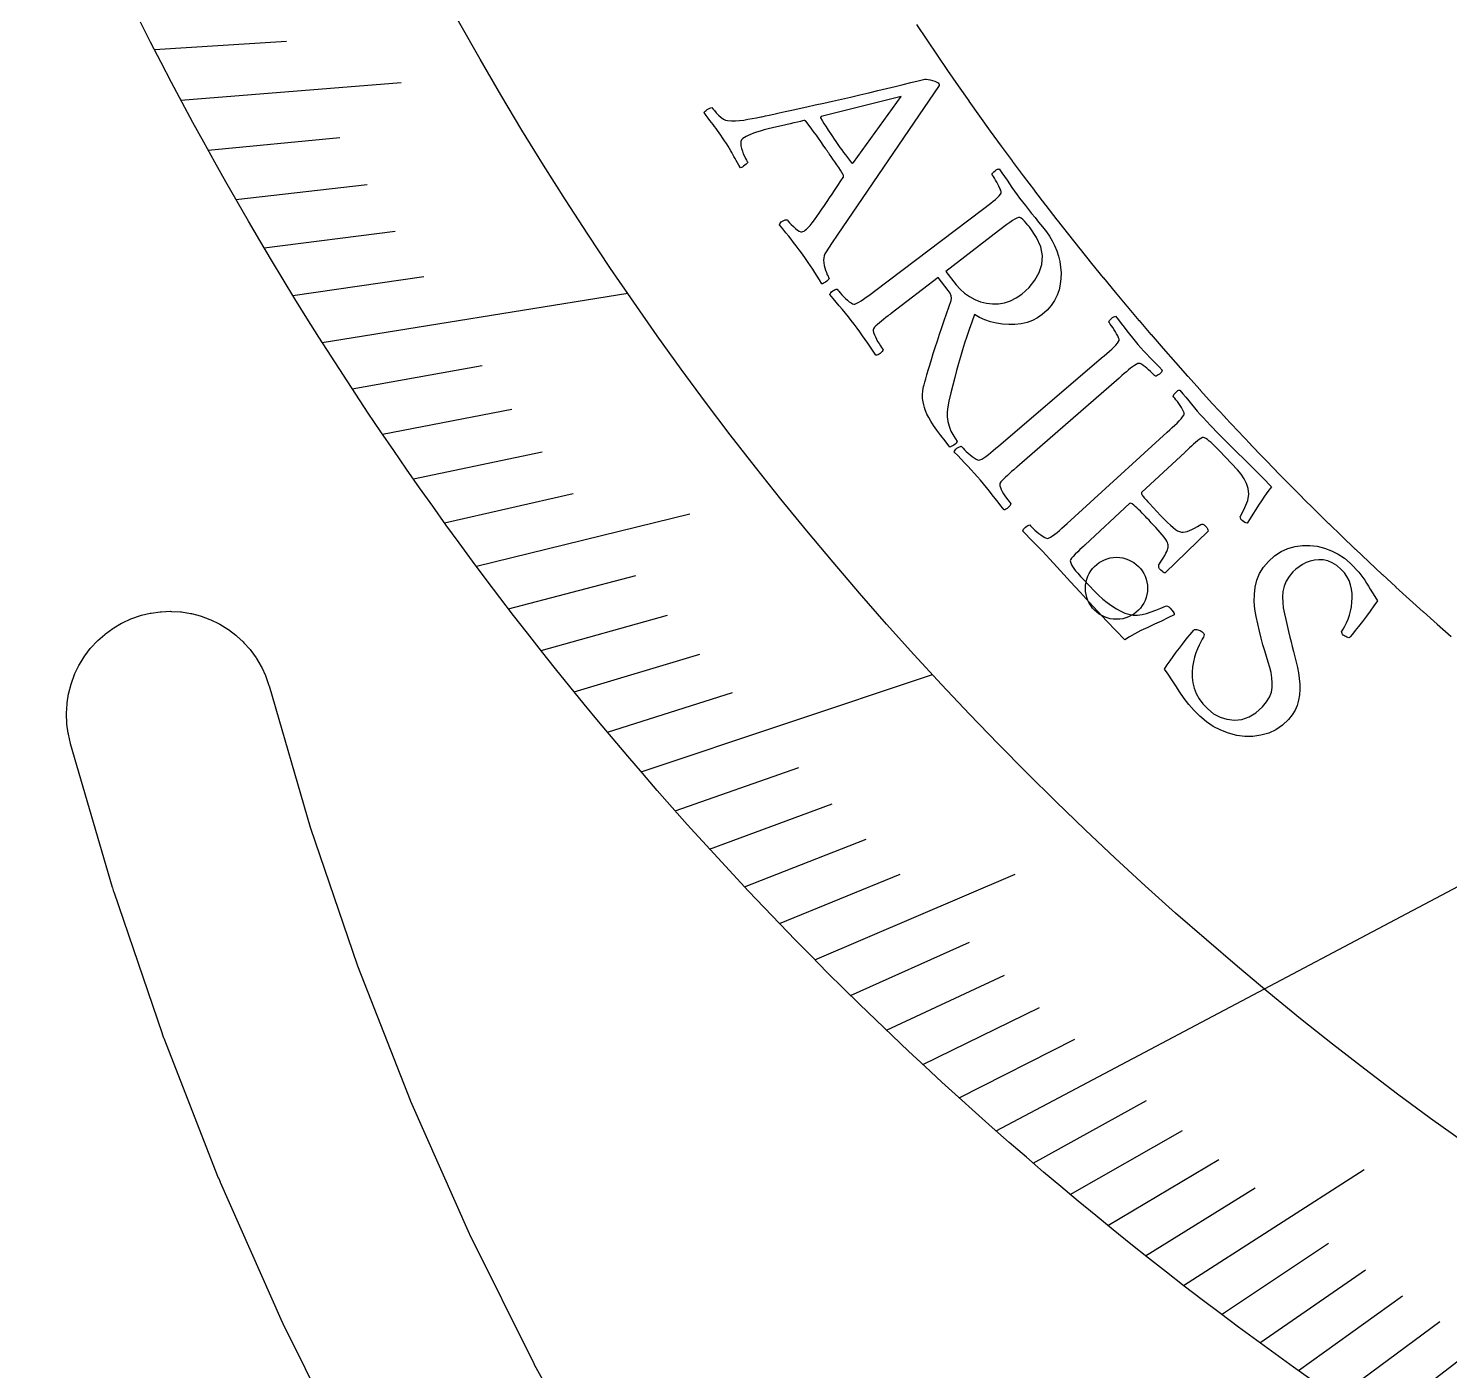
# Model space of a CAD drawing. Header units: millimetres. Extents: x -61 to 61, y -61 to 61.
# Drawn here: x -40.07 to -23.37, y -18 to -2.22 of the extents above; entities that cross this region are included whole.
import ezdxf

# ---------------------------------------------------------------- set-up
doc = ezdxf.new("R2010")
doc.units = ezdxf.units.MM
for name, color, linetype in [('CUT_INNER', 6, 'Continuous'), ('ENGRAVE', 7, 'Continuous'), ('ENGRAVE_FINE', 8, 'Continuous'), ('TEXT', 5, 'Continuous')]:
    doc.layers.add(name, color=color, linetype=linetype)

msp = doc.modelspace()

# ---------------------------------------------------------------- linework, layer by layer
at = {"layer": 'CUT_INNER'}
for points in [[(-24.9839, -18.116), (-25.2011, -17.962), (-25.4173, -17.8067), (-25.6326, -17.6501), (-25.847, -17.4922), (-26.0603, -17.3329), (-26.2727, -17.1724), (-26.4841, -17.0105), (-26.6945, -16.8474), (-26.9039, -16.6829), (-27.1122, -16.5172), (-27.3196, -16.3502), (-27.5259, -16.1819), (-27.7312, -16.0124), (-27.9355, -15.8416), (-28.1387, -15.6696), (-28.3408, -15.4963), (-28.5419, -15.3218), (-28.7418, -15.1461), (-28.9408, -14.9691), (-29.1386, -14.7909), (-29.3353, -14.6115), (-29.5309, -14.4309), (-29.7254, -14.2491), (-29.9188, -14.0661), (-30.1111, -13.882), (-30.3022, -13.6966), (-30.4922, -13.5101), (-30.681, -13.3224), (-30.8687, -13.1336), (-31.0552, -12.9436), (-31.2406, -12.7525), (-31.4248, -12.5602), (-31.6078, -12.3668), (-31.7896, -12.1723), (-31.9702, -11.9767), (-32.1496, -11.78), (-32.3278, -11.5822), (-32.5047, -11.3833), (-32.6805, -11.1833), (-32.855, -10.9822), (-33.0283, -10.7801), (-33.2003, -10.5769), (-33.3711, -10.3727), (-33.5407, -10.1674), (-33.7089, -9.9611), (-33.8759, -9.7537), (-34.0417, -9.5454), (-34.2061, -9.336), (-34.3693, -9.1256), (-34.5311, -8.9142), (-34.6917, -8.7018), (-34.851, -8.4885), (-35.0089, -8.2742), (-35.1655, -8.0589), (-35.3208, -7.8426), (-35.4748, -7.6254), (-35.6274, -7.4073), (-35.7787, -7.1882), (-35.9287, -6.9682), (-36.0773, -6.7473), (-36.2245, -6.5255), (-36.3704, -6.3028), (-36.5149, -6.0791), (-36.658, -5.8547), (-36.7998, -5.6293), (-36.9402, -5.4031), (-37.0791, -5.176), (-37.2167, -4.948), (-37.3529, -4.7193), (-37.4877, -4.4896), (-37.621, -4.2592), (-37.753, -4.028), (-37.8835, -3.7959), (-38.0126, -3.5631), (-38.1402, -3.3294), (-38.2665, -3.095), (-38.3913, -2.8598), (-38.5146, -2.6239), (-38.6365, -2.3872), (-38.7569, -2.1498)], [(-29.6312, -2.1782), (-29.5116, -2.3584), (-29.5108, -2.3597), (-29.3901, -2.5391), (-29.3892, -2.5404), (-29.2674, -2.7191), (-29.2665, -2.7203), (-29.1437, -2.8983), (-29.1428, -2.8995), (-29.0188, -3.0767), (-29.0179, -3.078), (-28.8929, -3.2544), (-28.892, -3.2556), (-28.7658, -3.4313), (-28.7649, -3.4325), (-28.6377, -3.6074), (-28.6368, -3.6086), (-28.5085, -3.7827), (-28.5076, -3.784), (-28.3783, -3.9572), (-28.3774, -3.9585), (-28.2469, -4.131), (-28.246, -4.1322), (-28.1145, -4.3039), (-28.1136, -4.3051), (-27.9811, -4.476), (-27.9801, -4.4772), (-27.8466, -4.6473), (-27.8456, -4.6485), (-27.711, -4.8177), (-27.7101, -4.8189), (-27.5744, -4.9873), (-27.5735, -4.9885), (-27.4368, -5.1561), (-27.4358, -5.1573), (-27.2981, -5.324), (-27.2971, -5.3252), (-27.1584, -5.4911), (-27.1574, -5.4923), (-27.0177, -5.6573), (-27.0167, -5.6585), (-26.876, -5.8227), (-26.875, -5.8238), (-26.7332, -5.9871), (-26.7322, -5.9883), (-26.5895, -6.1507), (-26.5884, -6.1519), (-26.4447, -6.3134), (-26.4437, -6.3146), (-26.2989, -6.4752), (-26.2979, -6.4764), (-26.1522, -6.6362), (-26.1512, -6.6373), (-26.0045, -6.7962), (-26.0034, -6.7973), (-25.8558, -6.9553), (-25.8547, -6.9564), (-25.7061, -7.1135), (-25.705, -7.1146), (-25.5554, -7.2707), (-25.5544, -7.2718), (-25.4038, -7.4271), (-25.4028, -7.4282), (-25.2513, -7.5825), (-25.2502, -7.5836), (-25.0977, -7.737), (-25.0967, -7.738), (-24.9433, -7.8905), (-24.9422, -7.8916), (-24.7879, -8.0431), (-24.7868, -8.0441), (-24.6315, -8.1947), (-24.6304, -8.1957), (-24.4743, -8.3453), (-24.4732, -8.3464), (-24.3161, -8.495), (-24.315, -8.4961), (-24.157, -8.6437), (-24.1559, -8.6448), (-23.997, -8.7915), (-23.9959, -8.7925), (-23.8361, -8.9382), (-23.8349, -8.9392), (-23.6743, -9.084), (-23.6731, -9.085), (-23.5116, -9.2287), (-23.5104, -9.2298), (-23.348, -9.3725)], [(-36.2935, -19.0321), (-37.0779, -17.4548), (-37.0791, -17.4523), (-37.1009, -17.406), (-37.102, -17.4035), (-37.8157, -15.7929), (-37.8168, -15.7903), (-37.8365, -15.7431), (-37.8375, -15.7405), (-38.479, -14.0999), (-38.48, -14.0973), (-38.4976, -14.0493), (-38.4985, -14.0466), (-39.0666, -12.3791), (-39.0675, -12.3765), (-39.0829, -12.3277), (-39.0837, -12.3251), (-39.5768, -10.6356), (-39.5784, -10.6297), (-39.604, -10.5227), (-39.6062, -10.5107), (-39.6208, -10.4047), (-39.6219, -10.3925), (-39.626, -10.2856), (-39.6259, -10.2733), (-39.6195, -10.1666), (-39.6182, -10.1544), (-39.6014, -10.0488), (-39.5988, -10.0368), (-39.5718, -9.9333), (-39.5681, -9.9216), (-39.531, -9.8213), (-39.5262, -9.81), (-39.4794, -9.7138), (-39.4735, -9.703), (-39.4176, -9.6119), (-39.4107, -9.6018), (-39.346, -9.5165), (-39.3382, -9.5071), (-39.2655, -9.4286), (-39.2567, -9.4201), (-39.1767, -9.3491), (-39.1672, -9.3414), (-39.0806, -9.2786), (-39.0703, -9.2719), (-38.978, -9.2179), (-38.9672, -9.2122), (-38.87, -9.1675), (-38.8586, -9.1629), (-38.7575, -9.1279), (-38.7458, -9.1245), (-38.6417, -9.0996), (-38.6297, -9.0974), (-38.5237, -9.0828), (-38.5115, -9.0817), (-38.4046, -9.0776), (-38.3924, -9.0777), (-38.2856, -9.0841), (-38.2734, -9.0854), (-38.1678, -9.1022), (-38.1558, -9.1047), (-38.0523, -9.1318), (-38.0406, -9.1355), (-37.9403, -9.1726), (-37.929, -9.1774), (-37.8328, -9.2242), (-37.8221, -9.23), (-37.7309, -9.286), (-37.7208, -9.2929), (-37.6356, -9.3575), (-37.6262, -9.3654), (-37.5477, -9.4381), (-37.5391, -9.4468), (-37.4681, -9.5268), (-37.4604, -9.5364), (-37.3976, -9.623), (-37.3909, -9.6332), (-37.3369, -9.7256), (-37.3312, -9.7364), (-37.2865, -9.8336), (-37.2819, -9.845), (-37.246, -9.949), (-37.2441, -9.9548), (-36.7597, -11.6144), (-36.7564, -11.625), (-36.2083, -13.2335), (-36.2045, -13.244), (-35.5857, -14.8266), (-35.5814, -14.8369), (-34.893, -16.3906), (-34.8883, -16.4006), (-34.1316, -17.9222), (-34.1264, -17.932), (-33.303, -19.4186)]]:
    msp.add_lwpolyline(points, dxfattribs=at)
at = {"layer": 'ENGRAVE'}
for points in [[(-36.6182, -5.9175), (-33.0262, -5.337)], [(-32.8703, -10.9646), (-29.4453, -9.8221)], [(-28.6979, -15.1849), (-21.1123, -11.1711)], [(-24.2313, -18.6343), (-21.4458, -16.4922)]]:
    msp.add_lwpolyline(points, dxfattribs=at)
for centre, radius in [((0, 17.3597), 40.0734), ((-27.2813, -8.807), 0.3645)]:
    msp.add_circle(centre, radius, dxfattribs=at)
at = {"layer": 'ENGRAVE_FINE'}
for points in [[(-38.5924, -2.4732), (-37.0401, -2.3738)], [(-38.2802, -3.0694), (-35.6906, -2.8617)], [(-37.9609, -3.6566), (-36.4134, -3.5075)], [(-37.6349, -4.235), (-36.0904, -4.0612)], [(-37.3023, -4.8046), (-35.7614, -4.6062)], [(-36.9633, -5.3654), (-35.4264, -5.1424)], [(-36.2671, -6.4608), (-34.7397, -6.1887)], [(-35.9102, -6.9954), (-34.3883, -6.699)], [(-35.5478, -7.5214), (-34.0318, -7.2007)], [(-35.18, -8.0388), (-33.6704, -7.6938)], [(-34.8071, -8.5476), (-32.297, -7.9312)], [(-34.4291, -9.0478), (-32.9336, -8.6548)], [(-34.0462, -9.5396), (-32.5585, -9.1228)], [(-33.6587, -10.023), (-32.1792, -9.5824)], [(-33.2667, -10.4979), (-31.7958, -10.0338)], [(-32.4697, -11.4229), (-31.0175, -10.9121)], [(-32.065, -11.8731), (-30.6228, -11.3391)], [(-31.6564, -12.315), (-30.2247, -11.7581)], [(-31.244, -12.7489), (-29.8232, -12.1691)], [(-30.828, -13.1747), (-28.4744, -12.1689)], [(-30.4085, -13.5925), (-29.0108, -12.9677)], [(-29.9856, -14.0024), (-28.6, -13.3553)], [(-29.5595, -14.4044), (-28.1865, -13.7353)], [(-29.1302, -14.7985), (-27.7702, -14.1076)], [(-28.2626, -15.5636), (-26.9299, -14.8297)], [(-27.8246, -15.9346), (-26.5061, -15.1795)], [(-27.3839, -16.298), (-26.08, -15.522)], [(-26.4947, -17.0023), (-24.3692, -15.6383)], [(-26.9405, -16.6539), (-25.6518, -15.8572)], [(-26.0465, -17.3433), (-24.7889, -16.506)], [(-25.5959, -17.677), (-24.3546, -16.8197)], [(-25.1431, -18.0033), (-23.9184, -17.1263)], [(-24.6882, -18.3224), (-23.4804, -17.426)]]:
    msp.add_lwpolyline(points, dxfattribs=at)
at = {"layer": 'TEXT'}
for points in [[(-31.4618, -3.2638), (-31.4556, -3.2625), (-31.4372, -3.2586), (-31.4065, -3.252), (-31.3635, -3.2429), (-31.3101, -3.2314), (-31.2479, -3.2178), (-31.1772, -3.2021), (-31.0977, -3.1844), (-31.0115, -3.1651), (-30.9204, -3.145), (-30.8245, -3.124), (-30.7236, -3.1021), (-30.6196, -3.0793), (-30.5145, -3.0557), (-30.4081, -3.0313), (-30.3004, -3.0061), (-30.1933, -2.9807), (-30.0884, -2.9557), (-29.9858, -2.9312), (-29.8854, -2.9071), (-29.7892, -2.8839), (-29.6989, -2.862), (-29.6146, -2.8416), (-29.5362, -2.8225), (-29.5179, -2.8214), (-29.4963, -2.8234), (-29.4714, -2.8284), (-29.4434, -2.8364), (-29.4165, -2.846), (-29.3953, -2.8558), (-29.3796, -2.8659), (-29.3696, -2.8763), (-29.3678, -2.879), (-29.3666, -2.8814), (-29.366, -2.8833), (-29.366, -2.8848), (-29.3662, -2.8865), (-29.3661, -2.8888), (-29.3659, -2.8919), (-29.3655, -2.8956), (-30.5666, -4.6537), (-30.6244, -4.7419), (-30.6672, -4.8083), (-30.6952, -4.8527), (-30.7084, -4.8751), (-30.7179, -4.8967), (-30.7234, -4.9212), (-30.7251, -4.9486), (-30.7228, -4.9789), (-30.7178, -5.01), (-30.711, -5.0399), (-30.7024, -5.0684), (-30.692, -5.0957), (-30.6816, -5.1199), (-30.6729, -5.1389), (-30.6658, -5.1528), (-30.6603, -5.1616), (-30.6652, -5.1733), (-30.6736, -5.1846), (-30.6856, -5.1955), (-30.7012, -5.2061), (-30.7168, -5.2152), (-30.7293, -5.2219), (-30.7384, -5.2262), (-30.7443, -5.2281), (-30.7738, -5.1815), (-30.8018, -5.1374), (-30.8281, -5.0958), (-30.8529, -5.0567), (-30.8785, -5.0172), (-30.9071, -4.9745), (-30.9389, -4.9287), (-30.9737, -4.8797), (-31.0109, -4.8284), (-31.0454, -4.782), (-31.0771, -4.7405), (-31.1061, -4.704), (-31.1355, -4.6677), (-31.1683, -4.6269), (-31.2044, -4.5816), (-31.2438, -4.5319), (-31.2402, -4.5212), (-31.233, -4.5106), (-31.2222, -4.5002), (-31.2078, -4.49), (-31.1923, -4.4814), (-31.1782, -4.4758), (-31.1654, -4.4732), (-31.154, -4.4736), (-31.1419, -4.4895), (-31.1256, -4.5083), (-31.1051, -4.5301), (-31.0805, -4.5549), (-31.055, -4.5785), (-31.0318, -4.5965), (-31.011, -4.6092), (-30.9926, -4.6163), (-30.9813, -4.6166), (-30.9687, -4.6137), (-30.955, -4.6075), (-30.94, -4.598), (-30.9244, -4.5851), (-30.9058, -4.5661), (-30.8842, -4.5411), (-30.8595, -4.5101), (-30.8326, -4.4747), (-30.8046, -4.4364), (-30.7753, -4.3952), (-30.7449, -4.3512), (-30.7141, -4.3059), (-30.6839, -4.2612), (-30.6542, -4.2168), (-30.625, -4.173), (-30.5974, -4.1312), (-30.5723, -4.0934), (-30.5498, -4.0594), (-30.5298, -4.0292), (-30.5134, -4.0045), (-30.5017, -3.9869), (-30.4947, -3.9763), (-30.4923, -3.9728), (-30.4922, -3.9722), (-30.4919, -3.9702), (-30.4913, -3.9669), (-30.4904, -3.9622), (-30.4899, -3.9572), (-30.4901, -3.9527), (-30.4911, -3.9488), (-30.4929, -3.9454), (-30.5087, -3.9197), (-30.5269, -3.8916), (-30.5473, -3.861), (-30.57, -3.8279), (-30.5934, -3.7941), (-30.6159, -3.7615), (-30.6376, -3.73), (-30.6584, -3.6997), (-30.6638, -3.6919), (-30.6692, -3.6841), (-30.6745, -3.6762), (-30.6799, -3.6684), (-30.6851, -3.6608), (-30.6901, -3.6535), (-30.6948, -3.6467), (-30.6992, -3.6402), (-30.7302, -3.595), (-30.759, -3.5534), (-30.7855, -3.5154), (-30.8097, -3.4811), (-30.8347, -3.4465), (-30.8635, -3.4074), (-30.8959, -3.364), (-30.9321, -3.3163), (-30.9336, -3.3147), (-30.9359, -3.3131), (-30.9391, -3.3115), (-30.9432, -3.31), (-30.9471, -3.3086), (-30.9499, -3.3076), (-30.9516, -3.307), (-30.9522, -3.3068), (-30.9572, -3.308), (-30.972, -3.3115), (-30.9969, -3.3174), (-31.0316, -3.3255), (-31.0732, -3.3352), (-31.1186, -3.3457), (-31.1678, -3.3569), (-31.2208, -3.3688), (-31.2747, -3.3812), (-31.3265, -3.3936), (-31.3763, -3.4059), (-31.424, -3.4184), (-31.471, -3.4305), (-31.513, -3.4431), (-31.5502, -3.4562), (-31.5824, -3.4698), (-31.6104, -3.4833), (-31.635, -3.4959), (-31.6562, -3.5076), (-31.6739, -3.5186), (-31.6884, -3.5327), (-31.6971, -3.5519), (-31.6998, -3.5762), (-31.6966, -3.6056), (-31.6893, -3.6371), (-31.6799, -3.6679), (-31.6685, -3.6978), (-31.6549, -3.727), (-31.6416, -3.753), (-31.6309, -3.7734), (-31.6227, -3.7882), (-31.6171, -3.7975), (-31.6199, -3.8037), (-31.6264, -3.8119), (-31.6365, -3.8219), (-31.6503, -3.8337), (-31.6652, -3.8452), (-31.6787, -3.8539), (-31.6909, -3.86), (-31.7017, -3.8634), (-31.7199, -3.8327), (-31.7366, -3.8042), (-31.7518, -3.778), (-31.7655, -3.7539), (-31.7785, -3.731), (-31.7914, -3.708), (-31.8043, -3.685), (-31.8172, -3.662), (-31.8315, -3.6375), (-31.8484, -3.6097), (-31.8679, -3.5787), (-31.89, -3.5445), (-31.9128, -3.5102), (-31.934, -3.479), (-31.9537, -3.4509), (-31.972, -3.426), (-31.9895, -3.4025), (-32.007, -3.379), (-32.0245, -3.3556), (-32.0419, -3.3321), (-32.0604, -3.3069), (-32.081, -3.2785), (-32.1037, -3.2468), (-32.1284, -3.2117), (-32.1253, -3.2057), (-32.1183, -3.1983), (-32.1073, -3.1895), (-32.0924, -3.1794), (-32.0763, -3.1697), (-32.0619, -3.1622), (-32.0493, -3.157), (-32.0383, -3.154), (-32.0263, -3.1707), (-32.0092, -3.1913), (-31.9871, -3.2159), (-31.9598, -3.2444), (-31.9307, -3.2711), (-31.9033, -3.2905), (-31.8774, -3.3025), (-31.8532, -3.3071), (-31.8066, -3.3102), (-31.7595, -3.3103), (-31.7117, -3.3073), (-31.6633, -3.3012), (-31.6142, -3.2932), (-31.5642, -3.2843), (-31.5134, -3.2745), (-31.4618, -3.2638)], [(-29.8139, -3.0257), (-30.7533, -3.2604), (-30.7537, -3.2608), (-30.7547, -3.2619), (-30.7563, -3.2637), (-30.7586, -3.2663), (-30.7608, -3.269), (-30.7621, -3.2714), (-30.7624, -3.2735), (-30.7618, -3.2752), (-30.7423, -3.3075), (-30.7205, -3.3426), (-30.6966, -3.3805), (-30.6704, -3.4211), (-30.6443, -3.461), (-30.6208, -3.4966), (-30.5999, -3.528), (-30.5815, -3.5551), (-30.5573, -3.59), (-30.5339, -3.6228), (-30.5113, -3.6536), (-30.4895, -3.6823), (-30.4675, -3.7107), (-30.4446, -3.7404), (-30.4208, -3.7715), (-30.3959, -3.8038), (-30.3935, -3.8063), (-30.3904, -3.8075), (-30.3868, -3.8075), (-30.3827, -3.8061), (-30.3788, -3.8044), (-30.376, -3.8032), (-30.3743, -3.8025), (-30.3738, -3.8022)], [(-28.1048, -4.6176), (-28.0696, -4.6669), (-28.0378, -4.7201), (-28.0094, -4.7772), (-27.9845, -4.8383), (-27.9639, -4.9019), (-27.9484, -4.9665), (-27.9382, -5.0321), (-27.933, -5.0988), (-27.934, -5.1655), (-27.9421, -5.2314), (-27.9572, -5.2963), (-27.9795, -5.3604), (-28.0099, -5.4225), (-28.0493, -5.4813), (-28.0978, -5.5369), (-28.1554, -5.5893), (-28.2098, -5.6277), (-28.2691, -5.6585), (-28.3334, -5.6816), (-28.4028, -5.6969), (-28.4749, -5.7051), (-28.5473, -5.7068), (-28.6199, -5.7019), (-28.6929, -5.6904), (-28.7638, -5.6731), (-28.8303, -5.6504), (-28.8922, -5.6225), (-28.9496, -5.5894), (-28.9824, -5.6775), (-29.013, -5.7629), (-29.0414, -5.8456), (-29.0677, -5.9256), (-29.0923, -6.0046), (-29.1161, -6.0842), (-29.1389, -6.1646), (-29.1608, -6.2456), (-29.1826, -6.3293), (-29.2051, -6.4176), (-29.2285, -6.5105), (-29.2525, -6.608), (-29.265, -6.6718), (-29.2712, -6.7328), (-29.271, -6.7908), (-29.2645, -6.8459), (-29.2504, -6.9008), (-29.2273, -6.9581), (-29.1953, -7.0178), (-29.1543, -7.0799), (-29.1574, -7.0907), (-29.1649, -7.1014), (-29.1768, -7.1121), (-29.1932, -7.1227), (-29.21, -7.132), (-29.2232, -7.1389), (-29.2328, -7.1435), (-29.2388, -7.1456), (-29.2968, -7.075), (-29.3482, -7.0093), (-29.393, -6.9486), (-29.4314, -6.893), (-29.4634, -6.8429), (-29.4894, -6.799), (-29.5094, -6.7611), (-29.5235, -6.7294), (-29.5302, -6.7073), (-29.5378, -6.6809), (-29.5461, -6.65), (-29.5551, -6.6148), (-29.5618, -6.5756), (-29.5632, -6.5327), (-29.5592, -6.4861), (-29.5498, -6.436), (-29.5439, -6.4132), (-29.5355, -6.3822), (-29.5244, -6.3429), (-29.5108, -6.2954), (-29.4948, -6.2412), (-29.4768, -6.1819), (-29.4569, -6.1173), (-29.4348, -6.0476), (-29.4113, -5.9741), (-29.3869, -5.8982), (-29.3615, -5.82), (-29.3351, -5.7394), (-29.3082, -5.6583), (-29.2812, -5.5784), (-29.2539, -5.4999), (-29.2265, -5.4227), (-29.222, -5.3958), (-29.2261, -5.3672), (-29.2387, -5.3369), (-29.2599, -5.3049), (-29.3775, -5.1523), (-29.9295, -5.5753), (-29.9341, -5.5788), (-29.9386, -5.5823), (-29.9432, -5.5858), (-29.9477, -5.5893), (-29.9523, -5.5927), (-29.9568, -5.5962), (-29.9614, -5.5997), (-29.9659, -5.6032), (-29.994, -5.6249), (-30.0206, -5.6457), (-30.0457, -5.6657), (-30.0694, -5.6849), (-30.0909, -5.7034), (-30.1096, -5.7212), (-30.1254, -5.7384), (-30.1385, -5.755), (-30.1417, -5.766), (-30.1411, -5.7814), (-30.1365, -5.8011), (-30.1279, -5.8252), (-30.1166, -5.8514), (-30.1038, -5.8776), (-30.0894, -5.9039), (-30.0734, -5.9302), (-30.0578, -5.9544), (-30.0447, -5.9743), (-30.0339, -5.9899), (-30.0255, -6.0012), (-30.0295, -6.0109), (-30.0365, -6.0214), (-30.0464, -6.0327), (-30.0594, -6.0448), (-30.0734, -6.0556), (-30.0865, -6.0628), (-30.0987, -6.0666), (-30.11, -6.0669), (-30.1425, -6.019), (-30.1744, -5.9721), (-30.2057, -5.9263), (-30.2364, -5.8816), (-30.2672, -5.8373), (-30.299, -5.7928), (-30.3317, -5.7482), (-30.3654, -5.7033), (-30.3988, -5.6599), (-30.4329, -5.6165), (-30.4679, -5.5731), (-30.5037, -5.5296), (-30.5401, -5.4861), (-30.5769, -5.4422), (-30.6141, -5.398), (-30.6518, -5.3534), (-30.6485, -5.3427), (-30.6415, -5.3319), (-30.631, -5.3213), (-30.6169, -5.3107), (-30.6017, -5.3014), (-30.5882, -5.2948), (-30.5762, -5.2909), (-30.5658, -5.2897), (-30.5571, -5.3008), (-30.545, -5.3154), (-30.5293, -5.3334), (-30.5102, -5.3549), (-30.4891, -5.3775), (-30.4675, -5.3987), (-30.4453, -5.4186), (-30.4225, -5.4372), (-30.4013, -5.4524), (-30.3836, -5.462), (-30.3695, -5.4661), (-30.3589, -5.4647), (-30.3351, -5.4554), (-30.3097, -5.4428), (-30.2825, -5.4268), (-30.2538, -5.4074), (-30.2237, -5.3858), (-30.1926, -5.3632), (-30.1605, -5.3395), (-30.1274, -5.3147), (-28.8565, -4.3535), (-28.8234, -4.3285), (-28.7915, -4.304), (-28.7606, -4.2801), (-28.7308, -4.2567), (-28.7035, -4.234), (-28.68, -4.2122), (-28.6604, -4.1912), (-28.6445, -4.1712), (-28.6389, -4.1608), (-28.6381, -4.1463), (-28.6422, -4.1278), (-28.6511, -4.1052), (-28.6628, -4.0806), (-28.6753, -4.056), (-28.6887, -4.0315), (-28.7029, -4.0071), (-28.7165, -3.9846), (-28.728, -3.966), (-28.7376, -3.9514), (-28.7451, -3.9406), (-28.7407, -3.9313), (-28.7334, -3.9211), (-28.723, -3.9102), (-28.7097, -3.8985), (-28.6954, -3.8881), (-28.6823, -3.881), (-28.6702, -3.8773), (-28.6591, -3.8769), (-28.6284, -3.9217), (-28.5982, -3.9661), (-28.5686, -4.01), (-28.5394, -4.0534), (-28.5103, -4.0963), (-28.4807, -4.1386), (-28.4506, -4.1802), (-28.42, -4.2212), (-28.3872, -4.2639), (-28.3527, -4.3079), (-28.3165, -4.3532), (-28.2787, -4.3998), (-28.2388, -4.4488), (-28.1965, -4.5014), (-28.1519, -4.5577), (-28.1048, -4.6176)], [(-28.3943, -5.3482), (-28.3081, -5.269), (-28.2403, -5.1843), (-28.1909, -5.0941), (-28.1599, -4.9985), (-28.152, -4.898), (-28.1725, -4.793), (-28.2211, -4.6834), (-28.2977, -4.5689), (-28.3093, -4.5543), (-28.3239, -4.5366), (-28.3416, -4.5157), (-28.3622, -4.4917), (-28.3833, -4.4698), (-28.4024, -4.4551), (-28.4194, -4.4479), (-28.4344, -4.448), (-28.4543, -4.4551), (-28.4781, -4.4671), (-28.5056, -4.484), (-28.5369, -4.5058), (-28.5701, -4.5302), (-28.6033, -4.555), (-28.6366, -4.5801), (-28.67, -4.6055), (-29.2865, -5.0825), (-29.1669, -5.2377), (-29.1202, -5.291), (-29.0679, -5.3378), (-29.0099, -5.378), (-28.9463, -5.4117), (-28.8791, -5.4375), (-28.8103, -5.4544), (-28.7399, -5.4625), (-28.668, -5.4616), (-28.5963, -5.4506), (-28.5268, -5.4279), (-28.4595, -5.3938), (-28.3943, -5.3482)], [(-27.0288, -5.9399), (-26.9942, -5.9794), (-26.9595, -6.0179), (-26.9246, -6.0553), (-26.8896, -6.0917), (-26.8542, -6.128), (-26.8182, -6.1653), (-26.7816, -6.2036), (-26.7443, -6.2428), (-26.747, -6.2535), (-26.7532, -6.2646), (-26.7628, -6.276), (-26.776, -6.2878), (-26.7902, -6.2984), (-26.8031, -6.3062), (-26.8145, -6.3113), (-26.8246, -6.3136), (-26.8336, -6.3039), (-26.8462, -6.2913), (-26.8623, -6.2757), (-26.882, -6.2571), (-26.9034, -6.2376), (-26.9247, -6.2193), (-26.946, -6.202), (-26.9671, -6.186), (-26.987, -6.173), (-27.0044, -6.1651), (-27.0192, -6.1622), (-27.0315, -6.1645), (-27.0502, -6.1742), (-27.0704, -6.1867), (-27.0919, -6.202), (-27.1149, -6.22), (-27.139, -6.2399), (-27.1641, -6.261), (-27.1901, -6.2831), (-27.217, -6.3064), (-27.2213, -6.3101), (-27.2257, -6.3139), (-27.23, -6.3177), (-27.2343, -6.3214), (-27.2386, -6.3252), (-27.243, -6.3289), (-27.2473, -6.3327), (-27.2516, -6.3365), (-28.4541, -7.3821), (-28.4584, -7.3858), (-28.4628, -7.3896), (-28.4671, -7.3933), (-28.4714, -7.3971), (-28.4757, -7.4009), (-28.4801, -7.4046), (-28.4844, -7.4084), (-28.4887, -7.4122), (-28.5154, -7.4355), (-28.5407, -7.458), (-28.5645, -7.4795), (-28.5869, -7.5001), (-28.6073, -7.5199), (-28.6248, -7.5388), (-28.6396, -7.557), (-28.6516, -7.5743), (-28.6541, -7.5855), (-28.6525, -7.6008), (-28.6467, -7.6202), (-28.6367, -7.6437), (-28.6238, -7.6692), (-28.6094, -7.6946), (-28.5933, -7.7199), (-28.5758, -7.7452), (-28.5587, -7.7683), (-28.5444, -7.7874), (-28.5326, -7.8023), (-28.5236, -7.8131), (-28.527, -7.823), (-28.5333, -7.8339), (-28.5425, -7.8458), (-28.5547, -7.8587), (-28.568, -7.8703), (-28.5807, -7.8784), (-28.5926, -7.8829), (-28.6038, -7.8839), (-28.6393, -7.8381), (-28.674, -7.7933), (-28.7081, -7.7495), (-28.7415, -7.7067), (-28.775, -7.6644), (-28.8094, -7.622), (-28.8448, -7.5795), (-28.8812, -7.5368), (-28.9172, -7.4955), (-28.954, -7.4543), (-28.9916, -7.4131), (-29.03, -7.372), (-29.069, -7.3307), (-29.1085, -7.2892), (-29.1484, -7.2474), (-29.1887, -7.2053), (-29.186, -7.1943), (-29.1798, -7.1832), (-29.17, -7.1719), (-29.1565, -7.1604), (-29.142, -7.1502), (-29.1288, -7.1429), (-29.1171, -7.1382), (-29.1068, -7.1364), (-29.0975, -7.1469), (-29.0844, -7.1607), (-29.0677, -7.1777), (-29.0473, -7.198), (-29.0249, -7.2192), (-29.0019, -7.2391), (-28.9786, -7.2576), (-28.9547, -7.2747), (-28.9326, -7.2885), (-28.9144, -7.297), (-28.9, -7.3003), (-28.8895, -7.2982), (-28.8663, -7.2875), (-28.8417, -7.2733), (-28.8156, -7.2556), (-28.7881, -7.2345), (-28.7594, -7.2111), (-28.7298, -7.1866), (-28.6993, -7.1609), (-28.6678, -7.1342), (-27.4562, -6.0991), (-27.4248, -6.0721), (-27.3944, -6.0457), (-27.3651, -6.0199), (-27.3369, -5.9947), (-27.311, -5.9703), (-27.2889, -5.9471), (-27.2706, -5.925), (-27.256, -5.9039), (-27.251, -5.8932), (-27.2512, -5.8787), (-27.2563, -5.8605), (-27.2666, -5.8385), (-27.2799, -5.8146), (-27.2942, -5.7906), (-27.3094, -5.7665), (-27.3256, -5.7424), (-27.3411, -5.7202), (-27.3541, -5.7019), (-27.3648, -5.6876), (-27.373, -5.6772), (-27.3692, -5.6676), (-27.3625, -5.6571), (-27.3529, -5.6455), (-27.3403, -5.633), (-27.3267, -5.6217), (-27.314, -5.6139), (-27.3021, -5.6094), (-27.2912, -5.6083), (-27.2577, -5.6512), (-27.2246, -5.6939), (-27.1919, -5.7363), (-27.1596, -5.7785), (-27.1274, -5.8202), (-27.0948, -5.8609), (-27.062, -5.9009), (-27.0288, -5.9399)], [(-26.2631, -6.7997), (-26.1752, -6.8939), (-26.0815, -6.9915), (-25.982, -7.0924), (-25.8767, -7.1965), (-25.7695, -7.3018), (-25.6641, -7.4063), (-25.5605, -7.51), (-25.4589, -7.6131), (-25.5015, -7.6686), (-25.541, -7.7231), (-25.5775, -7.7766), (-25.611, -7.829), (-25.6434, -7.8812), (-25.6768, -7.9338), (-25.7111, -7.9867), (-25.7465, -8.04), (-25.76, -8.0381), (-25.7742, -8.0323), (-25.7889, -8.0225), (-25.8041, -8.0087), (-25.8178, -7.9923), (-25.8253, -7.9776), (-25.8264, -7.9645), (-25.8213, -7.953), (-25.7708, -7.8581), (-25.7391, -7.7734), (-25.726, -7.6989), (-25.7317, -7.6344), (-25.7511, -7.5761), (-25.779, -7.5197), (-25.8154, -7.4653), (-25.8605, -7.4129), (-26.072, -7.1902), (-26.0812, -7.1806), (-26.0936, -7.1679), (-26.1094, -7.152), (-26.1285, -7.1329), (-26.1491, -7.1128), (-26.1696, -7.0938), (-26.19, -7.0759), (-26.2103, -7.0592), (-26.2292, -7.0456), (-26.2454, -7.0369), (-26.259, -7.0333), (-26.2698, -7.0346), (-26.2882, -7.045), (-26.3079, -7.0581), (-26.329, -7.0741), (-26.3513, -7.0928), (-26.3745, -7.1132), (-26.3978, -7.134), (-26.4213, -7.1554), (-26.445, -7.1772), (-26.4543, -7.1858), (-26.4625, -7.1935), (-26.4697, -7.2001), (-26.4758, -7.2058), (-26.9857, -7.6789), (-26.9887, -7.6858), (-26.9865, -7.6963), (-26.9791, -7.7102), (-26.9664, -7.7277), (-26.9505, -7.7472), (-26.9333, -7.7675), (-26.9147, -7.7884), (-26.8948, -7.81), (-26.7634, -7.9497), (-26.7203, -7.9945), (-26.6814, -8.0333), (-26.6469, -8.0661), (-26.6166, -8.093), (-26.5893, -8.1142), (-26.5638, -8.1302), (-26.5399, -8.1409), (-26.5176, -8.1465), (-26.4957, -8.1475), (-26.4727, -8.1449), (-26.4486, -8.1386), (-26.4234, -8.1286), (-26.3958, -8.1153), (-26.3644, -8.099), (-26.3292, -8.0797), (-26.2904, -8.0574), (-26.2787, -8.0526), (-26.2656, -8.0541), (-26.2509, -8.062), (-26.2348, -8.0763), (-26.2212, -8.092), (-26.2116, -8.1071), (-26.206, -8.1214), (-26.2043, -8.1351), (-26.7083, -8.6254), (-26.7197, -8.6233), (-26.7324, -8.6171), (-26.7464, -8.6068), (-26.7617, -8.5924), (-26.7749, -8.5764), (-26.7827, -8.5611), (-26.7851, -8.5466), (-26.7821, -8.5328), (-26.7552, -8.4891), (-26.7327, -8.4513), (-26.7147, -8.4196), (-26.7011, -8.3939), (-26.6911, -8.3727), (-26.6834, -8.3545), (-26.6782, -8.3392), (-26.6754, -8.327), (-26.6743, -8.3163), (-26.6742, -8.3055), (-26.6751, -8.2948), (-26.677, -8.284), (-26.6806, -8.2701), (-26.6893, -8.2526), (-26.7031, -8.2315), (-26.7219, -8.2067), (-26.7441, -8.1798), (-26.7677, -8.1519), (-26.7928, -8.1232), (-26.8193, -8.0935), (-26.8462, -8.0639), (-26.8724, -8.0353), (-26.898, -8.0077), (-26.9229, -7.9811), (-26.9404, -7.9627), (-26.9591, -7.9432), (-26.9792, -7.9227), (-27.0005, -7.9012), (-27.0219, -7.88), (-27.0422, -7.8607), (-27.0614, -7.8433), (-27.0795, -7.8277), (-27.0957, -7.8157), (-27.1093, -7.809), (-27.1202, -7.8076), (-27.1286, -7.8114), (-27.6496, -8.2949), (-27.6527, -8.2978), (-27.6566, -8.3014), (-27.6611, -8.3056), (-27.6664, -8.3105), (-27.6873, -8.33), (-27.7109, -8.3524), (-27.7371, -8.3775), (-27.7659, -8.4054), (-27.7922, -8.4323), (-27.8106, -8.4542), (-27.8213, -8.4712), (-27.8241, -8.4832), (-27.819, -8.5064), (-27.8104, -8.5294), (-27.7985, -8.5523), (-27.7831, -8.5749), (-27.763, -8.6001), (-27.7369, -8.6306), (-27.7047, -8.6665), (-27.6665, -8.7076), (-27.5411, -8.8401), (-27.4932, -8.8879), (-27.4431, -8.933), (-27.3909, -8.9753), (-27.3366, -9.0149), (-27.2825, -9.0495), (-27.231, -9.0772), (-27.1822, -9.098), (-27.136, -9.1118), (-27.0854, -9.1211), (-27.0338, -9.1228), (-26.9814, -9.1167), (-26.9282, -9.1029), (-26.8739, -9.0843), (-26.8185, -9.0638), (-26.7619, -9.0415), (-26.7042, -9.0171), (-26.6927, -9.0145), (-26.6799, -9.0173), (-26.6657, -9.0255), (-26.6502, -9.0392), (-26.629, -9.0626), (-26.6138, -9.084), (-26.6047, -9.1033), (-26.6017, -9.1206), (-26.6761, -9.1558), (-26.7531, -9.1918), (-26.8327, -9.2286), (-26.9149, -9.266), (-26.9944, -9.3036), (-27.0655, -9.3406), (-27.1284, -9.3772), (-27.1829, -9.4134), (-27.2902, -9.3033), (-27.396, -9.1926), (-27.5003, -9.0811), (-27.6031, -8.9689), (-27.7086, -8.853), (-27.821, -8.7301), (-27.9402, -8.6004), (-28.0661, -8.4635), (-28.11, -8.4162), (-28.152, -8.3719), (-28.1922, -8.3305), (-28.2306, -8.2921), (-28.2681, -8.2544), (-28.3057, -8.2156), (-28.3434, -8.1754), (-28.3811, -8.1341), (-28.3788, -8.123), (-28.3729, -8.1117), (-28.3634, -8.1001), (-28.3504, -8.0882), (-28.3362, -8.0776), (-28.3233, -8.0697), (-28.3117, -8.0647), (-28.3015, -8.0626), (-28.2918, -8.0728), (-28.2783, -8.0862), (-28.2611, -8.1026), (-28.24, -8.1222), (-28.2169, -8.1427), (-28.1933, -8.1618), (-28.1694, -8.1795), (-28.145, -8.1959), (-28.1224, -8.209), (-28.1039, -8.2169), (-28.0895, -8.2197), (-28.0791, -8.2173), (-28.0563, -8.2058), (-28.0321, -8.1908), (-28.0066, -8.1723), (-27.9798, -8.1503), (-27.9519, -8.126), (-27.923, -8.1006), (-27.8933, -8.074), (-27.8627, -8.0462), (-26.6852, -6.9725), (-26.6547, -6.9445), (-26.6252, -6.9172), (-26.5967, -6.8904), (-26.5693, -6.8643), (-26.5442, -6.8392), (-26.5229, -6.8152), (-26.5053, -6.7925), (-26.4914, -6.7711), (-26.4868, -6.7602), (-26.4873, -6.7457), (-26.4931, -6.7277), (-26.5041, -6.706), (-26.5182, -6.6825), (-26.5332, -6.659), (-26.5492, -6.6354), (-26.5661, -6.6118), (-26.5823, -6.5901), (-26.596, -6.5723), (-26.6071, -6.5583), (-26.6157, -6.5483), (-26.6122, -6.5385), (-26.6058, -6.5278), (-26.5966, -6.5159), (-26.5844, -6.503), (-26.5712, -6.4913), (-26.5587, -6.483), (-26.547, -6.4782), (-26.5361, -6.4768), (-26.5012, -6.5186), (-26.4667, -6.5601), (-26.4327, -6.6015), (-26.3991, -6.6426), (-26.3655, -6.6832), (-26.3317, -6.7229), (-26.2975, -6.7617), (-26.2631, -6.7997)], [(-24.5346, -8.5112), (-24.4959, -8.5489), (-24.4618, -8.5846), (-24.4323, -8.6181), (-24.4074, -8.6496), (-24.3849, -8.6806), (-24.363, -8.7128), (-24.3414, -8.7461), (-24.3203, -8.7806), (-24.298, -8.8176), (-24.2728, -8.8586), (-24.2446, -8.9036), (-24.2134, -8.9524), (-24.2553, -9.0133), (-24.2989, -9.0744), (-24.344, -9.1355), (-24.3908, -9.1968), (-24.4355, -9.2542), (-24.4744, -9.3036), (-24.5075, -9.345), (-24.5349, -9.3784), (-24.5411, -9.3848), (-24.5496, -9.3876), (-24.5604, -9.3866), (-24.5734, -9.3819), (-24.5866, -9.3754), (-24.598, -9.369), (-24.6076, -9.3626), (-24.6153, -9.3563), (-24.6237, -9.3473), (-24.6298, -9.3378), (-24.6335, -9.3278), (-24.635, -9.3174), (-24.6147, -9.2873), (-24.5953, -9.2526), (-24.5766, -9.2133), (-24.5586, -9.1694), (-24.5426, -9.1224), (-24.5297, -9.0738), (-24.5199, -9.0236), (-24.5132, -8.9717), (-24.5105, -8.9193), (-24.5124, -8.8673), (-24.5191, -8.8158), (-24.5304, -8.7647), (-24.5475, -8.7153), (-24.5715, -8.6689), (-24.6023, -8.6255), (-24.6399, -8.5851), (-24.6928, -8.5403), (-24.7457, -8.5067), (-24.7985, -8.4842), (-24.8513, -8.4729), (-24.9034, -8.4705), (-24.9538, -8.4749), (-25.0026, -8.4862), (-25.0499, -8.5043), (-25.0945, -8.5272), (-25.1355, -8.553), (-25.1729, -8.5816), (-25.2067, -8.6131), (-25.253, -8.6676), (-25.2882, -8.7243), (-25.3121, -8.7833), (-25.3249, -8.8444), (-25.3291, -8.9074), (-25.3275, -8.9719), (-25.3201, -9.0379), (-25.3069, -9.1055), (-25.2907, -9.1741), (-25.2746, -9.2432), (-25.2585, -9.3128), (-25.2423, -9.383), (-25.2288, -9.4361), (-25.2145, -9.4918), (-25.1993, -9.5502), (-25.1833, -9.6113), (-25.1678, -9.6741), (-25.1541, -9.7377), (-25.1423, -9.8021), (-25.1324, -9.8672), (-25.1261, -9.9323), (-25.1252, -9.9965), (-25.1299, -10.0598), (-25.14, -10.1222), (-25.1571, -10.1828), (-25.1825, -10.2407), (-25.2162, -10.2957), (-25.2584, -10.348), (-25.3298, -10.4158), (-25.4077, -10.4697), (-25.4922, -10.5095), (-25.5832, -10.5351), (-25.6777, -10.5475), (-25.7725, -10.5478), (-25.8676, -10.536), (-25.963, -10.5119), (-26.0557, -10.4767), (-26.1431, -10.4316), (-26.2249, -10.3766), (-26.3012, -10.3117), (-26.3679, -10.2445), (-26.4296, -10.1746), (-26.4862, -10.1019), (-26.5377, -10.0265), (-26.5856, -9.952), (-26.6313, -9.882), (-26.6749, -9.8166), (-26.7164, -9.7557), (-26.6849, -9.7076), (-26.6514, -9.6587), (-26.6161, -9.609), (-26.579, -9.5584), (-26.5418, -9.5092), (-26.5067, -9.4633), (-26.4735, -9.4209), (-26.4424, -9.3818), (-26.415, -9.3482), (-26.3931, -9.3218), (-26.3767, -9.3027), (-26.3659, -9.2909), (-26.3523, -9.2913), (-26.3388, -9.2928), (-26.3253, -9.2952), (-26.3117, -9.2987), (-26.2987, -9.3033), (-26.2867, -9.3093), (-26.2756, -9.3167), (-26.2656, -9.3254), (-26.256, -9.3378), (-26.2519, -9.351), (-26.2531, -9.3648), (-26.2597, -9.3794), (-26.275, -9.4054), (-26.2916, -9.4372), (-26.3094, -9.4747), (-26.3285, -9.518), (-26.3469, -9.566), (-26.3627, -9.6176), (-26.3758, -9.6727), (-26.3862, -9.7314), (-26.3919, -9.7923), (-26.3909, -9.8541), (-26.3831, -9.9167), (-26.3685, -9.9801), (-26.3451, -10.0433), (-26.3106, -10.1053), (-26.2651, -10.1661), (-26.2087, -10.2256), (-26.1394, -10.281), (-26.0639, -10.3212), (-25.9823, -10.3463), (-25.8946, -10.3561), (-25.8061, -10.3481), (-25.7217, -10.3194), (-25.6415, -10.2702), (-25.5654, -10.2006), (-25.5183, -10.1433), (-25.4835, -10.0863), (-25.461, -10.0296), (-25.4508, -9.9732), (-25.4495, -9.9163), (-25.4539, -9.8579), (-25.464, -9.7981), (-25.4797, -9.7368), (-25.4987, -9.6737), (-25.5184, -9.6084), (-25.5388, -9.541), (-25.56, -9.4715), (-25.5812, -9.3916), (-25.6017, -9.3093), (-25.6212, -9.2247), (-25.6399, -9.1378), (-25.6543, -9.0502), (-25.6611, -8.9634), (-25.6603, -8.8775), (-25.6519, -8.7926), (-25.6331, -8.7104), (-25.6007, -8.6327), (-25.555, -8.5594), (-25.4959, -8.4905), (-25.4238, -8.4265), (-25.3473, -8.376), (-25.2664, -8.3389), (-25.181, -8.3151), (-25.0937, -8.3035), (-25.007, -8.3029), (-24.9207, -8.3133), (-24.8349, -8.3348), (-24.752, -8.366), (-24.6743, -8.4058), (-24.6019, -8.4541), (-24.5346, -8.5112)]]:
    msp.add_lwpolyline(points, close=True, dxfattribs=at)

doc.saveas('drawing.dxf')
